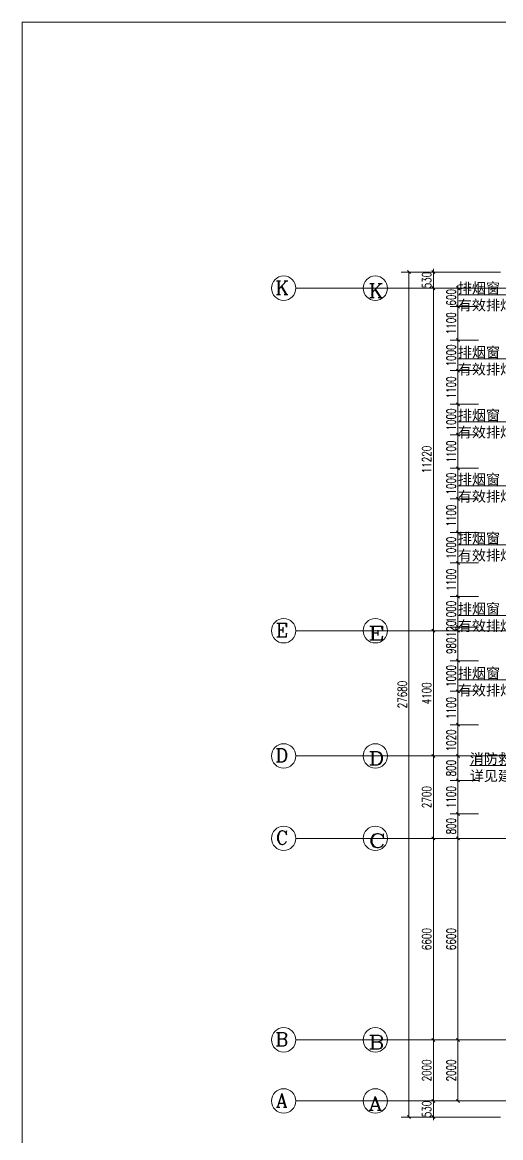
# Model space of a CAD drawing. Header units: millimetres. Extents: x -17321 to 106270, y -22341 to 35329.
# Drawn here: x -17321 to -1669, y -1204 to 35329 of the extents above; entities that cross this region are included whole.
import ezdxf

# ---------------------------------------------------------------- set-up
doc = ezdxf.new("R2010")
doc.units = ezdxf.units.MM
doc.linetypes.add('轴网线', pattern=[22.24, 12.7, -3.18, 3.18, -3.18])
for name, color, linetype, lineweight in [('AXIS', 85, 'Continuous', 9), ('AXIS_TEXT', 250, 'Continuous', 9), ('DIM_LEAD', 3, 'Continuous', 9), ('PUB_TEXT', 250, 'Continuous', 9), ('PUB_TITLE', 4, 'Continuous', 9), ('S-GRID', 1, 'Continuous', 13), ('S-GRID-IDEN', 1, 'Continuous', 18), ('记者站1205_t3_2__3F导出_dwg', 8, 'Continuous', 9)]:
    doc.layers.add(name, color=color, linetype=linetype, lineweight=lineweight)
doc.styles.add('Complex_10', font='complex_.ttf', dxfattribs={"width": 1.4, "height": 452.54834})
doc.styles.add('Complex_11', font='complex_.ttf', dxfattribs={"width": 1.105263, "height": 452.54834})
doc.styles.add('Complex_16', font='complex_.ttf', dxfattribs={"height": 450})
doc.styles.add('Complex_4', font='complex_.ttf', dxfattribs={"width": 1.3125, "height": 452.54834})
doc.styles.add('Complex_8', font='complex_.ttf', dxfattribs={"width": 1.166667, "height": 452.54834})
doc.styles.add('Complex_9', font='complex_.ttf', dxfattribs={"width": 1.235294, "height": 452.54834})
doc.styles.add('Simplex_2', font='simplex_.ttf', dxfattribs={"width": 0.706, "height": 297.5})
doc.styles.add('Simplex_6', font='simplex_.ttf', dxfattribs={"height": 337.588652})

# ---------------------------------------------------------------- blocks, each defined once
blk = doc.blocks.new('记者站1205_t3_2__3F导出_dwg__ArchTick-1307849-建模-三层平面图')
at = {"layer": 'AXIS'}
blk.add_line((-0.5, -0.5), (0.5, 0.5), dxfattribs=at)
blk = doc.blocks.new('记者站1205_t3_2__3F导出_dwg-1307846-建模-三层平面图')
at = {"layer": 'AXIS'}
for p, q in [((2564317, 431534), (2564317, 459214)), ((2567617, 458684), (2563617, 458684)), ((2566592, 458684), (2565667, 458684)), ((2567617, 447464), (2563617, 447464)), ((2567617, 443364), (2563617, 443364)), ((2567617, 440664), (2563617, 440664)), ((2567617, 434064), (2563617, 434064)), ((2567617, 432064), (2563617, 432064)), ((2565117, 432064), (2565117, 432164)), ((2566592, 432064), (2565667, 432064))]:
    blk.add_line(p, q, dxfattribs=at)
at = {"layer": 'AXIS', "flags": 128}
for points in [[(2565117, 458684), (2565117, 459214), (2565117, 459314)], [(2564867, 459214), (2567317, 459214), (2564067, 459214)], [(2565117, 458584), (2565117, 458684), (2565117, 447464), (2565117, 443364), (2565117, 440664), (2565117, 434064), (2565117, 432064), (2565117, 431534), (2565117, 431434)], [(2565917, 458084), (2565917, 458684), (2565917, 458784)], [(2565917, 447584), (2565917, 448584), (2565917, 449684), (2565917, 450684), (2565917, 451784), (2565917, 452784), (2565917, 453884), (2565917, 454884), (2565917, 455984), (2565917, 456984), (2565917, 458084), (2565917, 457984)], [(2565917, 447464), (2565917, 447584), (2565917, 447684)], [(2565917, 432064), (2565917, 434064), (2565917, 440664), (2565917, 441464), (2565917, 442564), (2565917, 443364), (2565917, 444384), (2565917, 445484), (2565917, 446484), (2565917, 447464), (2565917, 447364)], [(2564867, 431534), (2567317, 431534), (2564067, 431534)]]:
    blk.add_lwpolyline(points, dxfattribs=at)
for points in [[(2564867, 458684), (2567317, 458684)], [(2565667, 458084), (2566592, 458084)], [(2565667, 456984), (2566592, 456984)], [(2565667, 455984), (2566592, 455984)], [(2565667, 454884), (2566592, 454884)], [(2565667, 453884), (2566592, 453884)], [(2565667, 452784), (2566592, 452784)], [(2565667, 451784), (2566592, 451784)], [(2565667, 450684), (2566592, 450684)], [(2565667, 449684), (2566592, 449684)], [(2565667, 448584), (2566592, 448584)], [(2565667, 447584), (2566592, 447584)], [(2564867, 447464), (2567317, 447464)], [(2565667, 447464), (2566592, 447464)], [(2565667, 446484), (2566592, 446484)], [(2565667, 445484), (2566592, 445484)], [(2565667, 444384), (2566592, 444384)], [(2564867, 443364), (2567317, 443364)], [(2565667, 443364), (2566592, 443364)], [(2565667, 442564), (2566592, 442564)], [(2565667, 441464), (2566592, 441464)], [(2564867, 440664), (2567317, 440664)], [(2565667, 440664), (2566592, 440664)], [(2564867, 434064), (2567317, 434064)], [(2565667, 434064), (2566592, 434064)], [(2564867, 432064), (2567317, 432064)]]:
    blk.add_lwpolyline(points, close=True, dxfattribs=at)
at = {"layer": 'AXIS'}
for centre in [(2563217, 458684), (2563217, 447464), (2563217, 443364), (2563217, 440664), (2563217, 434064), (2563217, 432064)]:
    blk.add_circle(centre, 400, dxfattribs=at)
at = {"layer": 'DIM_LEAD', "flags": 128}
for points in [[(2568457, 457361), (2567974, 458470), (2565917, 458470)], [(2568457, 455260), (2567974, 456370), (2565917, 456370)], [(2568457, 453198), (2567974, 454307), (2565917, 454307)], [(2568457, 451097), (2567974, 452206), (2565917, 452206)], [(2568457, 449167), (2567974, 450276), (2565917, 450276)], [(2568457, 446858), (2567974, 447967), (2565917, 447967)], [(2568457, 444748), (2567974, 445858), (2565917, 445858)], [(2568457, 442014), (2568092, 443053), (2566308, 443053)]]:
    blk.add_lwpolyline(points, dxfattribs=at)
at = {"layer": 'PUB_TITLE', "flags": 128}
blk.add_lwpolyline([(2551665, 409993), (2674265, 409993), (2674265, 467393), (2551665, 467393)], close=True, dxfattribs=at)
at = {"xscale": 100, "yscale": 100, "zscale": 100}
for p, rotation in [((2564317, 459214), 90), ((2565117, 459214), 270), ((2565117, 458684), 90), ((2565117, 458684), 90), ((2565917, 458684), 270), ((2565917, 458084), 90), ((2565917, 458084), 90), ((2565917, 456984), 90), ((2565917, 456984), 270), ((2565917, 455984), 90), ((2565917, 455984), 270), ((2565917, 454884), 90), ((2565917, 454884), 270), ((2565917, 453884), 90), ((2565917, 453884), 270), ((2565917, 452784), 90), ((2565917, 452784), 270), ((2565917, 451784), 90), ((2565917, 451784), 270), ((2565917, 450684), 90), ((2565917, 450684), 270), ((2565917, 449684), 90), ((2565917, 449684), 270), ((2565917, 448584), 90), ((2565917, 448584), 270), ((2565917, 447584), 270), ((2565917, 447584), 270), ((2565117, 447464), 90), ((2565117, 447464), 270), ((2565917, 447464), 90), ((2565917, 447464), 90), ((2565917, 446484), 90), ((2565917, 446484), 270), ((2565917, 445484), 90), ((2565917, 445484), 270), ((2565917, 444384), 90), ((2565917, 444384), 270), ((2565117, 443364), 90), ((2565117, 443364), 270), ((2565917, 443364), 90), ((2565917, 443364), 270), ((2565917, 442564), 90), ((2565917, 442564), 270), ((2565917, 441464), 90), ((2565917, 441464), 270), ((2565117, 440664), 90), ((2565117, 440664), 270), ((2565917, 440664), 90), ((2565917, 440664), 270), ((2565117, 434064), 90), ((2565117, 434064), 270), ((2565917, 434064), 90), ((2565917, 434064), 270), ((2565117, 432064), 270), ((2565117, 432064), 270), ((2565917, 432064), 270), ((2564317, 431534), 270), ((2565117, 431534), 90)]:
    blk.add_blockref('记者站1205_t3_2__3F导出_dwg__ArchTick-1307849-建模-三层平面图', p, dxfattribs=dict(at, rotation=rotation))
at = {"layer": 'AXIS', "color": 7, "char_height": 297.5, "attachment_point": 2, "rotation": 90, "line_spacing_factor": 1.125731, "style": 'Simplex_2'}
for s, insert, width in [('530', (2564748, 458949), 688.42), ('600', (2565548, 458384), 688.42), ('1100', (2565548, 457534), 824.67), ('1000', (2565548, 456484), 871.28), ('1100', (2565548, 455434), 824.67), ('1000', (2565548, 454384), 871.28), ('11220', (2564748, 453074), 1054.15), ('1100', (2565548, 453334), 824.67), ('1000', (2565548, 452284), 871.28), ('1100', (2565548, 451234), 824.67), ('1000', (2565548, 450184), 871.28), ('1100', (2565548, 449134), 824.67), ('1000', (2565548, 448084), 871.28), ('120', (2565548, 447524), 641.81), ('980', (2565548, 446974), 688.42), ('1000', (2565548, 445984), 871.28), ('27680', (2563948, 445374), 1147.37), ('4100', (2564748, 445414), 871.28), ('1100', (2565548, 444934), 824.67), ('1020', (2565548, 443874), 871.28), ('800', (2565548, 442964), 688.42), ('2700', (2564748, 442014), 917.9), ('1100', (2565548, 442014), 824.67), ('800', (2565548, 441064), 688.42), ('6600', (2564748, 437364), 917.9), ('6600', (2565548, 437364), 917.9), ('2000', (2564748, 433064), 917.9), ('2000', (2565548, 433064), 917.9), ('530', (2564748, 431799), 688.42)]:
    blk.add_mtext(s, dxfattribs=dict(at, insert=insert, width=width))
at = {"layer": 'AXIS_TEXT', "color": 7, "char_height": 452.55, "attachment_point": 1, "line_spacing_factor": 1.141342}
for s, insert, width, style in [('\\fComplex|b0|i0|c134|p2|;\\W1.10526;K', (2562990, 458834), 618.63, 'Complex_11'), ('\\fComplex|b0|i0|c134|p2|;\\W1.3125;E', (2562990, 447614), 700.75, 'Complex_4'), ('\\fComplex|b0|i0|c134|p2|;\\W1.23529;D', (2562990, 443514), 689.8, 'Complex_9'), ('\\fComplex|b0|i0|c134|p2|;\\W1.4;C', (2562990, 440814), 750.02, 'Complex_10'), ('\\fComplex|b0|i0|c134|p2|;\\W1.23529;B', (2562990, 434214), 689.8, 'Complex_9'), ('\\fComplex|b0|i0|c134|p2|;\\W1.16667;A', (2562990, 432214), 624.11, 'Complex_8')]:
    blk.add_mtext(s, dxfattribs=dict(at, insert=insert, width=width, style=style))
at = {"layer": 'PUB_TEXT', "color": 7, "char_height": 337.6, "attachment_point": 1, "line_spacing_factor": 1.125731, "style": 'Simplex_6'}
for s, insert, width in [('排烟窗', (2565917, 458857), 1635.73), ('有效排烟面积', (2565917, 458297), 3271.45), ('排烟窗', (2565917, 456757), 1635.73), ('有效排烟面积', (2565917, 456197), 3271.45), ('排烟窗', (2565917, 454694), 1635.73), ('有效排烟面积', (2565917, 454134), 3271.45), ('排烟窗', (2565917, 452593), 1635.73), ('有效排烟面积', (2565917, 452033), 3271.45), ('排烟窗', (2565917, 450663), 1635.73), ('有效排烟面积', (2565917, 450103), 3271.45), ('排烟窗', (2565917, 448354), 1635.73), ('有效排烟面积', (2565917, 447794), 3271.45), ('排烟窗', (2565917, 446244), 1635.73), ('有效排烟面积', (2565917, 445684), 3271.45), ('消防救援窗', (2566308, 443440), 2726.21), ('详见建施', (2566308, 442880), 2180.97)]:
    blk.add_mtext(s, dxfattribs=dict(at, insert=insert, width=width))
blk = doc.blocks.new('轴网 - 宽度系数 1-579523-建模-三层平面图')
at = {"layer": 'S-GRID-IDEN'}
blk.add_circle((0, 0), 4, dxfattribs=at)

msp = doc.modelspace()

# ---------------------------------------------------------------- linework, layer by layer
at = {"layer": 'S-GRID', "linetype": '轴网线'}
for p, q in [((-8370, 26620), (89370, 26620)), ((-8370, 15400), (89370, 15400)), ((-8370, 11300), (89370, 11300)), ((-8370, 8600), (89370, 8600)), ((-8370, 2000), (89370, 2000)), ((-8370, 0), (89370, 0))]:
    msp.add_line(p, q, dxfattribs=at)

# ---------------------------------------------------------------- block references
at = {"layer": 'S-GRID-IDEN', "xscale": 99.99999999999991, "yscale": 99.99999999999991, "zscale": 99.99999999999991, "rotation": 269.9999999999997}
for p in [(-8770, 26620), (-8770, 15400), (-8770, 11300), (-8770, 8600), (-8770, 2000), (-8770, 0)]:
    msp.add_blockref('轴网 - 宽度系数 1-579523-建模-三层平面图', p, dxfattribs=at)
at = {"layer": '记者站1205_t3_2__3F导出_dwg', "color": 4}
msp.add_blockref('记者站1205_t3_2__3F导出_dwg-1307846-建模-三层平面图', (-2568987, -432064), dxfattribs=at)

# ---------------------------------------------------------------- texts
at = {"layer": 'S-GRID-IDEN', "lineweight": 13, "char_height": 450, "attachment_point": 1, "style": 'Complex_16'}
for s, insert, width in [('\\fComplex|b0|i0|c134|p2|;K', (-9042, 26866), 577.21), ('\\fComplex|b0|i0|c134|p2|;E', (-9028, 15646), 545.15), ('\\fComplex|b0|i0|c134|p2|;D', (-9042, 11546), 577.21), ('\\fComplex|b0|i0|c134|p2|;C', (-9028, 8846), 545.15), ('\\fComplex|b0|i0|c134|p2|;B', (-9042, 2246), 577.21), ('\\fComplex|b0|i0|c134|p2|;A', (-9028, 246), 545.15)]:
    msp.add_mtext(s, dxfattribs=dict(at, insert=insert, width=width))

doc.saveas('drawing.dxf')
